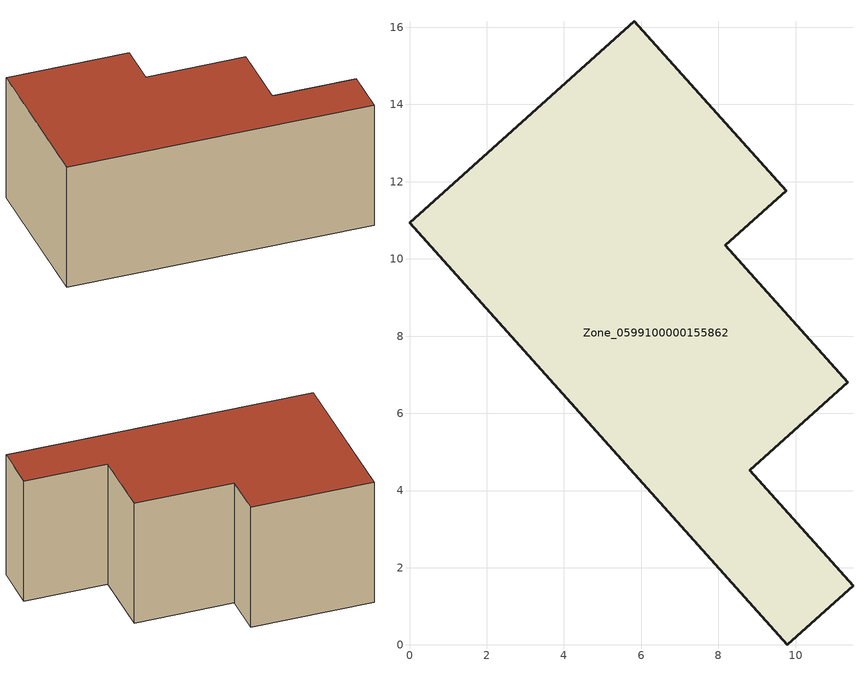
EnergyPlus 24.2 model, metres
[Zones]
Zone_0599100000155862
 floor ground (C_G): 5.82,16.16 9.76,11.77 8.17,10.35 11.36,6.8 8.81,4.52 11.49,1.53 9.78,0 0,10.94 z0
 wall outside (C_F): 9.76,11.77 5.82,16.16 0,10.94 9.78,0 11.49,1.53 8.81,4.52 11.36,6.8 8.17,10.35 9.76,11.77 z0:6.42
 roof outside (C_R): 11.36,6.8 8.17,10.35 9.76,11.77 5.82,16.16 0,10.94 9.78,0 11.49,1.53 8.81,4.52 z6.42
[BUILDING]
Pand.0599100000155862: North Axis=0; Terrain=City; Loads Convergence Tolerance Value=0.04; Temperature Convergence Tolerance Value=0.4; Solar Distribution=FullExterior; Maximum Number of Warmup Days=25; Minimum Number of Warmup Days=1
[Site:Location]
Rotterdam.The.Hague.AP_ZH_NLD Design_Conditions: Latitude=51.96; Longitude=4.45; Time Zone=1; Elevation=-4.5
[SITE:GROUNDTEMPERATURE:BUILDINGSURFACE]
18, 18, 18, 18, 18, 18, 18, 18, 18, 18, 18, 18
[MATERIAL] Thermal Absorptance=0.9; Solar Absorptance=0.7; Visible Absorptance=0.7
Name | Roughness | Thickness | Conductivity | Density | Specific Heat
G.TC.1975-1991 | MediumSmooth | 0.15 | 0.288461 | 540 | 1210
F.TC.1975-1991 | Rough | 0.3 | 0.230769 | 1920 | 840
R.TC.1975-1991 | MediumRough | 0.2 | 0.153846 | 1500 | 1000
[CONSTRUCTION]
C_G: G.TC.1975-1991
C_F: F.TC.1975-1991
C_R: R.TC.1975-1991
[ZONE]
Zone_0599100000155862: Type=1; Multiplier=1; Ceiling Height=Autocalculate; Volume=Autocalculate; Floor Area=autocalculate; Part of Total Floor Area=Yes
[ZONEINFILTRATION:DESIGNFLOWRATE]
Infil_Zone_0599100000155862: Zone or ZoneList or Space or SpaceList=Zone_0599100000155862; Schedule=AlwaysOn; Design Flow Rate Calculation Method=Flow/Area; Flow Rate per Floor Area=0.003; Constant Term Coefficient=1; Temperature Term Coefficient=0; Velocity Term Coefficient=0; Velocity Squared Term Coefficient=0
[HVACTEMPLATE:ZONE:IDEALLOADSAIRSYSTEM]
Zone_0599100000155862: Maximum Heating Supply Air Temperature=50; Minimum Cooling Supply Air Temperature=13; Maximum Heating Supply Air Humidity Ratio=0.0156; Minimum Cooling Supply Air Humidity Ratio=0.0077; Heating Limit=NoLimit; Cooling Limit=NoLimit; Dehumidification Control Type=ConstantSensibleHeatRatio; Cooling Sensible Heat Ratio=0.7; Dehumidification Setpoint=60; Humidification Control Type=None; Humidification Setpoint=30; Outdoor Air Method=None; Outdoor Air Flow Rate per Person=0.00944; Outdoor Air Flow Rate per Zone Floor Area=0; Outdoor Air Flow Rate per Zone=0; Demand Controlled Ventilation Type=None; Outdoor Air Economizer Type=NoEconomizer; Heat Recovery Type=None; Sensible Heat Recovery Effectiveness=0.7; Latent Heat Recovery Effectiveness=0.65
[ZONECONTROL:THERMOSTAT]
ThermostatControl_Zone_0599100000155862: Zone or ZoneList=Zone_0599100000155862; Control Type Schedule=DualSetpointControlType; Control 1=Thermostat_Zone_0599100000155862; Temperature Difference Between Cutout And Setpoint=0
[THERMOSTATSETPOINT:DUALSETPOINT]
Thermostat_Zone_0599100000155862: Heating Setpoint Temperature Schedule=HeatingSetpoint_Zone_0599100000155862; Cooling Setpoint Temperature Schedule=CoolingSetpoint_Zone_0599100000155862
[SCHEDULE:COMPACT]
HeatingSetpoint_Zone_0599100000155862: Through: 12/31, For: AllDays, Until: 24:00, 21
CoolingSetpoint_Zone_0599100000155862: Through: 12/31, For: AllDays, Until: 24:00, 24
DualSetpointControlType: Through: 12/31, For: AllDays, Until: 24:00, 4
AlwaysOn: Through: 12/31, For: AllDays, Until: 24:00, 1
